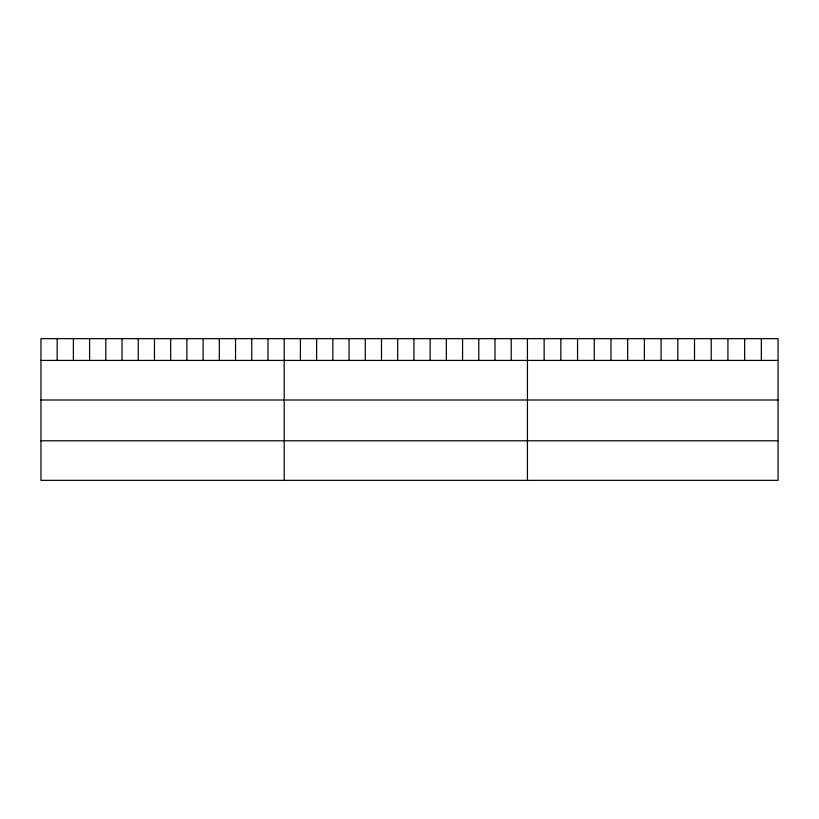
<?xml version="1.0" encoding="UTF-8"?>
<svg xmlns="http://www.w3.org/2000/svg" width="819" height="819" viewBox="0 0 819 819"><rect width="100%" height="100%" fill="white"/><g stroke="black" fill="none" stroke-linecap="round" stroke-linejoin="round"><path stroke-width="1.23" d="M778.05 360.421L778.05 480.354L40.95 480.354L40.95 338.646L778.05 338.646L778.05 360.421L40.95 360.421M40.95 400L778.05 400M40.95 440.776L778.05 440.776M761.342 338.646L761.342 360.421M744.635 338.646L744.635 360.421M727.927 338.646L727.927 360.421M711.22 338.646L711.22 360.421M694.512 338.646L694.512 360.421M677.804 338.646L677.804 360.421M661.097 338.646L661.097 360.421M644.389 338.646L644.389 360.421M627.682 338.646L627.682 360.421M610.974 338.646L610.974 360.421M594.266 338.646L594.266 360.421M577.559 338.646L577.559 360.421M560.851 338.646L560.851 360.421M544.144 338.646L544.144 360.421M527.436 338.646L527.436 480.354M511.22 338.646L511.22 360.421M495.004 338.646L495.004 360.421M478.787 338.646L478.787 360.421M462.571 338.646L462.571 360.421M446.355 338.646L446.355 360.421M430.139 338.646L430.139 360.421M413.923 338.646L413.923 360.421M397.706 338.646L397.706 360.421M381.49 338.646L381.49 360.421M365.274 338.646L365.274 360.421M349.058 338.646L349.058 360.421M332.842 338.646L332.842 360.421M316.625 338.646L316.625 360.421M300.409 338.646L300.409 360.421M284.193 338.646L284.193 480.354M267.977 338.646L267.977 360.421M251.761 338.646L251.761 360.421M235.544 338.646L235.544 360.421M219.328 338.646L219.328 360.421M203.112 338.646L203.112 360.421M186.896 338.646L186.896 360.421M170.68 338.646L170.68 360.421M154.463 338.646L154.463 360.421M138.247 338.646L138.247 360.421M122.031 338.646L122.031 360.421M105.815 338.646L105.815 360.421M89.599 338.646L89.599 360.421M73.382 338.646L73.382 360.421M57.166 338.646L57.166 360.421"/></g></svg>
